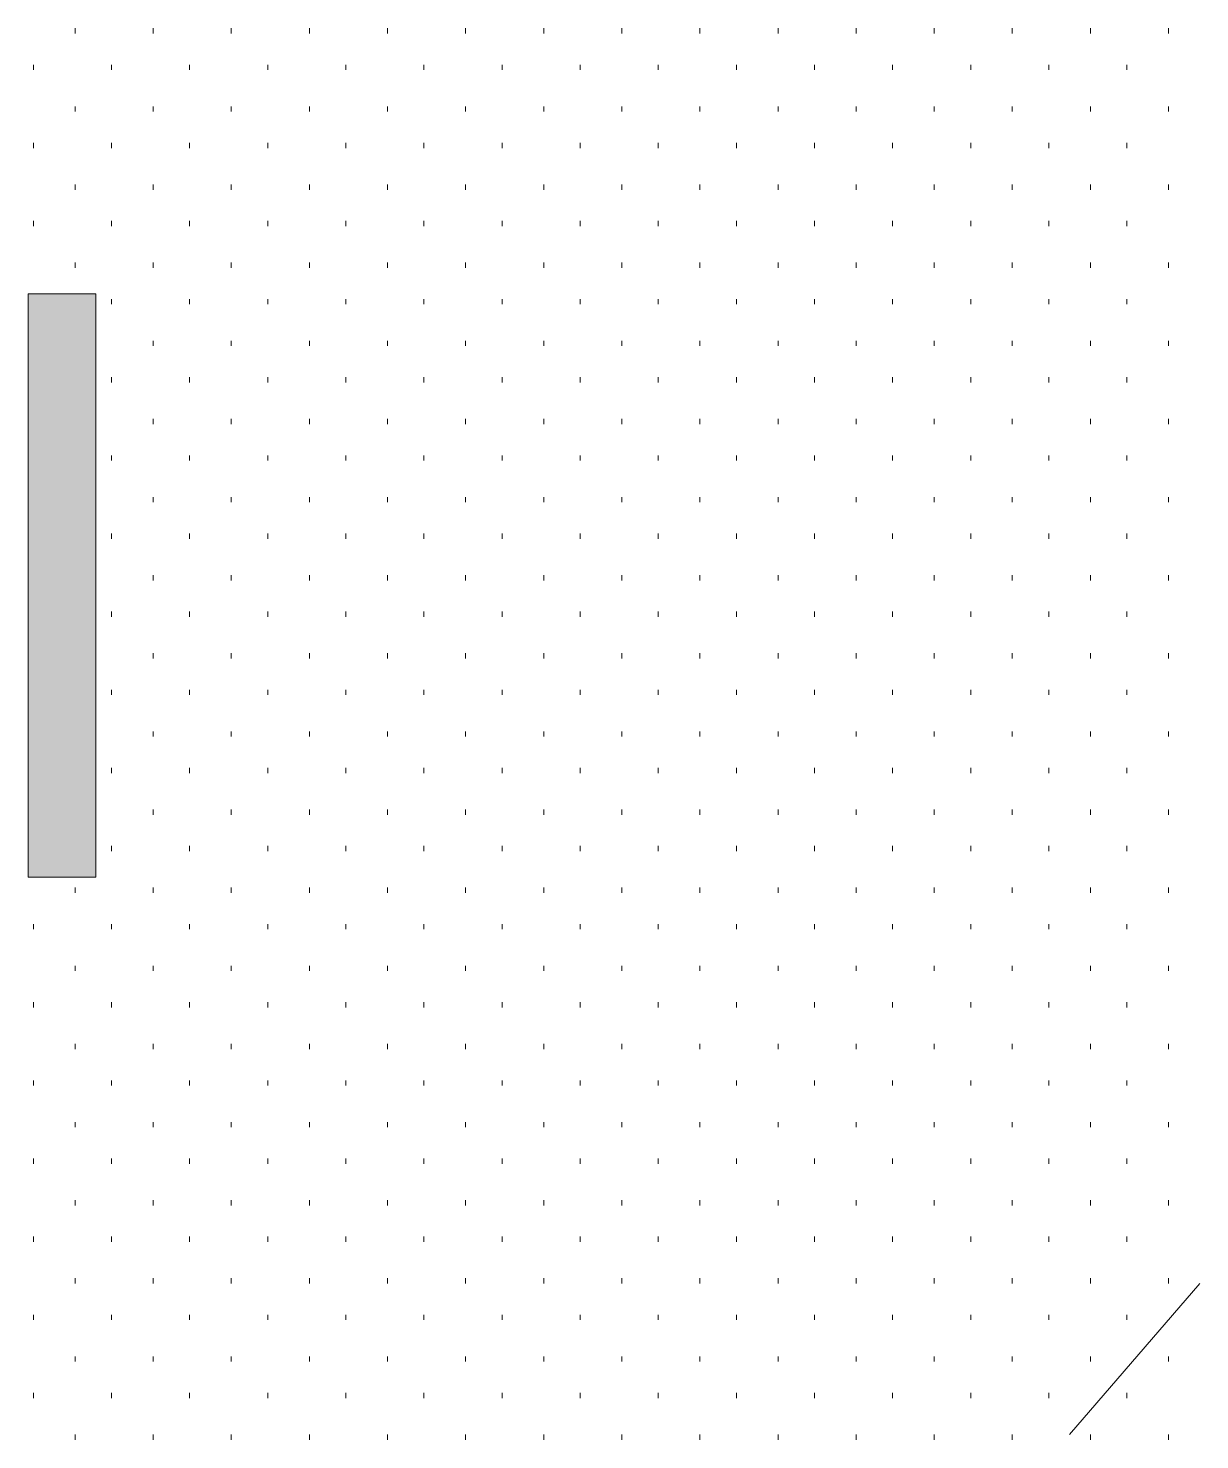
# Model space of a CAD drawing. Header units: inches. Extents: x -6061 to 13621, y -296 to 7483.
# Drawn here: x -5271.65 to -5253.63, y 69.01 to 90.71 of the extents above; entities that cross this region are included whole.
import ezdxf
from ezdxf.xclip import XClip

# ---------------------------------------------------------------- set-up
doc = ezdxf.new("R2010")
doc.units = ezdxf.units.IN
doc.header["$MEASUREMENT"] = 0
doc.header["$XCLIPFRAME"] = 0
doc.layers.get('0').update_dxf_attribs({"linetype": 'CONTINUOUS'})

# ---------------------------------------------------------------- blocks, each defined once
blk = doc.blocks.new('MF84002_8')
at = {"true_color": 0xffffff}
blk.add_hatch(color=7, dxfattribs=at).paths.add_polyline_path([(416.475, 182.076), (435.525, 182.076), (435.525, 225.171), (416.475, 225.171)])

msp = doc.modelspace()

# ---------------------------------------------------------------- linework, layer by layer
at = {"color": 7, "linetype": 'Continuous', "lineweight": 9, "true_color": 0xffffff}
for p, q in [((-5270.92583, 90.63122), (-5270.92583, 90.71131)), ((-5269.72447, 90.63122), (-5269.72447, 90.71131)), ((-5268.52311, 90.63122), (-5268.52311, 90.71131)), ((-5267.32176, 90.63122), (-5267.32176, 90.71131)), ((-5266.1204, 90.63122), (-5266.1204, 90.71131)), ((-5264.91904, 90.63122), (-5264.91904, 90.71131)), ((-5263.71768, 90.63122), (-5263.71768, 90.71131)), ((-5262.51633, 90.63122), (-5262.51633, 90.71131)), ((-5261.31497, 90.63122), (-5261.31497, 90.71131)), ((-5260.11361, 90.63122), (-5260.11361, 90.71131)), ((-5258.91225, 90.63122), (-5258.91225, 90.71131)), ((-5257.7109, 90.63122), (-5257.7109, 90.71131)), ((-5256.50954, 90.63122), (-5256.50954, 90.71131)), ((-5255.30818, 90.63122), (-5255.30818, 90.71131)), ((-5254.10682, 90.63122), (-5254.10682, 90.71131)), ((-5271.56655, 90.07059), (-5271.56655, 90.15068)), ((-5270.36519, 90.07059), (-5270.36519, 90.15068)), ((-5269.16384, 90.07059), (-5269.16384, 90.15068)), ((-5267.96248, 90.07059), (-5267.96248, 90.15068)), ((-5266.76112, 90.07059), (-5266.76112, 90.15068)), ((-5265.55976, 90.07059), (-5265.55976, 90.15068)), ((-5264.35841, 90.07059), (-5264.35841, 90.15068)), ((-5263.15705, 90.07059), (-5263.15705, 90.15068)), ((-5261.95569, 90.07059), (-5261.95569, 90.15068)), ((-5260.75433, 90.07059), (-5260.75433, 90.15068)), ((-5259.55298, 90.07059), (-5259.55298, 90.15068)), ((-5258.35162, 90.07059), (-5258.35162, 90.15068)), ((-5257.15026, 90.07059), (-5257.15026, 90.15068)), ((-5255.9489, 90.07059), (-5255.9489, 90.15068)), ((-5254.74755, 90.07059), (-5254.74755, 90.15068)), ((-5270.92583, 89.42986), (-5270.92583, 89.50995)), ((-5269.72447, 89.42986), (-5269.72447, 89.50995)), ((-5268.52311, 89.42986), (-5268.52311, 89.50995)), ((-5267.32176, 89.42986), (-5267.32176, 89.50995)), ((-5266.1204, 89.42986), (-5266.1204, 89.50995)), ((-5264.91904, 89.42986), (-5264.91904, 89.50995)), ((-5263.71768, 89.42986), (-5263.71768, 89.50995)), ((-5262.51633, 89.42986), (-5262.51633, 89.50995)), ((-5261.31497, 89.42986), (-5261.31497, 89.50995)), ((-5260.11361, 89.42986), (-5260.11361, 89.50995)), ((-5258.91225, 89.42986), (-5258.91225, 89.50995)), ((-5257.7109, 89.42986), (-5257.7109, 89.50995)), ((-5256.50954, 89.42986), (-5256.50954, 89.50995)), ((-5255.30818, 89.42986), (-5255.30818, 89.50995)), ((-5254.10682, 89.42986), (-5254.10682, 89.50995)), ((-5271.56655, 88.86923), (-5271.56655, 88.94932)), ((-5270.36519, 88.86923), (-5270.36519, 88.94932)), ((-5269.16384, 88.86923), (-5269.16384, 88.94932)), ((-5267.96248, 88.86923), (-5267.96248, 88.94932)), ((-5266.76112, 88.86923), (-5266.76112, 88.94932)), ((-5265.55976, 88.86923), (-5265.55976, 88.94932)), ((-5264.35841, 88.86923), (-5264.35841, 88.94932)), ((-5263.15705, 88.86923), (-5263.15705, 88.94932)), ((-5261.95569, 88.86923), (-5261.95569, 88.94932)), ((-5260.75433, 88.86923), (-5260.75433, 88.94932)), ((-5259.55298, 88.86923), (-5259.55298, 88.94932)), ((-5258.35162, 88.86923), (-5258.35162, 88.94932)), ((-5257.15026, 88.86923), (-5257.15026, 88.94932)), ((-5255.9489, 88.86923), (-5255.9489, 88.94932)), ((-5254.74755, 88.86923), (-5254.74755, 88.94932)), ((-5270.92583, 88.22851), (-5270.92583, 88.3086)), ((-5269.72447, 88.22851), (-5269.72447, 88.3086)), ((-5268.52311, 88.22851), (-5268.52311, 88.3086)), ((-5267.32176, 88.22851), (-5267.32176, 88.3086)), ((-5266.1204, 88.22851), (-5266.1204, 88.3086)), ((-5264.91904, 88.22851), (-5264.91904, 88.3086)), ((-5263.71768, 88.22851), (-5263.71768, 88.3086)), ((-5262.51633, 88.22851), (-5262.51633, 88.3086)), ((-5261.31497, 88.22851), (-5261.31497, 88.3086)), ((-5260.11361, 88.22851), (-5260.11361, 88.3086)), ((-5258.91225, 88.22851), (-5258.91225, 88.3086)), ((-5257.7109, 88.22851), (-5257.7109, 88.3086)), ((-5256.50954, 88.22851), (-5256.50954, 88.3086)), ((-5255.30818, 88.22851), (-5255.30818, 88.3086)), ((-5254.10682, 88.22851), (-5254.10682, 88.3086)), ((-5271.56655, 87.66787), (-5271.56655, 87.74796)), ((-5270.36519, 87.66787), (-5270.36519, 87.74796)), ((-5269.16384, 87.66787), (-5269.16384, 87.74796)), ((-5267.96248, 87.66787), (-5267.96248, 87.74796)), ((-5266.76112, 87.66787), (-5266.76112, 87.74796)), ((-5265.55976, 87.66787), (-5265.55976, 87.74796)), ((-5264.35841, 87.66787), (-5264.35841, 87.74796)), ((-5263.15705, 87.66787), (-5263.15705, 87.74796)), ((-5261.95569, 87.66787), (-5261.95569, 87.74796)), ((-5260.75433, 87.66787), (-5260.75433, 87.74796)), ((-5259.55298, 87.66787), (-5259.55298, 87.74796)), ((-5258.35162, 87.66787), (-5258.35162, 87.74796)), ((-5257.15026, 87.66787), (-5257.15026, 87.74796)), ((-5255.9489, 87.66787), (-5255.9489, 87.74796)), ((-5254.74755, 87.66787), (-5254.74755, 87.74796)), ((-5270.92583, 87.02715), (-5270.92583, 87.10724)), ((-5269.72447, 87.02715), (-5269.72447, 87.10724)), ((-5268.52311, 87.02715), (-5268.52311, 87.10724)), ((-5267.32176, 87.02715), (-5267.32176, 87.10724)), ((-5266.1204, 87.02715), (-5266.1204, 87.10724)), ((-5264.91904, 87.02715), (-5264.91904, 87.10724)), ((-5263.71768, 87.02715), (-5263.71768, 87.10724)), ((-5262.51633, 87.02715), (-5262.51633, 87.10724)), ((-5261.31497, 87.02715), (-5261.31497, 87.10724)), ((-5260.11361, 87.02715), (-5260.11361, 87.10724)), ((-5258.91225, 87.02715), (-5258.91225, 87.10724)), ((-5257.7109, 87.02715), (-5257.7109, 87.10724)), ((-5256.50954, 87.02715), (-5256.50954, 87.10724)), ((-5255.30818, 87.02715), (-5255.30818, 87.10724)), ((-5254.10682, 87.02715), (-5254.10682, 87.10724)), ((-5270.36519, 86.46652), (-5270.36519, 86.54661)), ((-5269.16384, 86.46652), (-5269.16384, 86.54661)), ((-5267.96248, 86.46652), (-5267.96248, 86.54661)), ((-5266.76112, 86.46652), (-5266.76112, 86.54661)), ((-5265.55976, 86.46652), (-5265.55976, 86.54661)), ((-5264.35841, 86.46652), (-5264.35841, 86.54661)), ((-5263.15705, 86.46652), (-5263.15705, 86.54661)), ((-5261.95569, 86.46652), (-5261.95569, 86.54661)), ((-5260.75433, 86.46652), (-5260.75433, 86.54661)), ((-5259.55298, 86.46652), (-5259.55298, 86.54661)), ((-5258.35162, 86.46652), (-5258.35162, 86.54661)), ((-5257.15026, 86.46652), (-5257.15026, 86.54661)), ((-5255.9489, 86.46652), (-5255.9489, 86.54661)), ((-5254.74755, 86.46652), (-5254.74755, 86.54661)), ((-5269.72447, 85.82579), (-5269.72447, 85.90588)), ((-5268.52311, 85.82579), (-5268.52311, 85.90588)), ((-5267.32176, 85.82579), (-5267.32176, 85.90588)), ((-5266.1204, 85.82579), (-5266.1204, 85.90588)), ((-5264.91904, 85.82579), (-5264.91904, 85.90588)), ((-5263.71768, 85.82579), (-5263.71768, 85.90588)), ((-5262.51633, 85.82579), (-5262.51633, 85.90588)), ((-5261.31497, 85.82579), (-5261.31497, 85.90588)), ((-5260.11361, 85.82579), (-5260.11361, 85.90588)), ((-5258.91225, 85.82579), (-5258.91225, 85.90588)), ((-5257.7109, 85.82579), (-5257.7109, 85.90588)), ((-5256.50954, 85.82579), (-5256.50954, 85.90588)), ((-5255.30818, 85.82579), (-5255.30818, 85.90588)), ((-5254.10682, 85.82579), (-5254.10682, 85.90588)), ((-5270.36519, 85.26516), (-5270.36519, 85.34525)), ((-5269.16384, 85.26516), (-5269.16384, 85.34525)), ((-5267.96248, 85.26516), (-5267.96248, 85.34525)), ((-5266.76112, 85.26516), (-5266.76112, 85.34525)), ((-5265.55976, 85.26516), (-5265.55976, 85.34525)), ((-5264.35841, 85.26516), (-5264.35841, 85.34525)), ((-5263.15705, 85.26516), (-5263.15705, 85.34525)), ((-5261.95569, 85.26516), (-5261.95569, 85.34525)), ((-5260.75433, 85.26516), (-5260.75433, 85.34525)), ((-5259.55298, 85.26516), (-5259.55298, 85.34525)), ((-5258.35162, 85.26516), (-5258.35162, 85.34525)), ((-5257.15026, 85.26516), (-5257.15026, 85.34525)), ((-5255.9489, 85.26516), (-5255.9489, 85.34525)), ((-5254.74755, 85.26516), (-5254.74755, 85.34525)), ((-5269.72447, 84.62443), (-5269.72447, 84.70452)), ((-5268.52311, 84.62443), (-5268.52311, 84.70452)), ((-5267.32176, 84.62443), (-5267.32176, 84.70452)), ((-5266.1204, 84.62443), (-5266.1204, 84.70452)), ((-5264.91904, 84.62443), (-5264.91904, 84.70452)), ((-5263.71768, 84.62443), (-5263.71768, 84.70452)), ((-5262.51633, 84.62443), (-5262.51633, 84.70452)), ((-5261.31497, 84.62443), (-5261.31497, 84.70452)), ((-5260.11361, 84.62443), (-5260.11361, 84.70452)), ((-5258.91225, 84.62443), (-5258.91225, 84.70452)), ((-5257.7109, 84.62443), (-5257.7109, 84.70452)), ((-5256.50954, 84.62443), (-5256.50954, 84.70452)), ((-5255.30818, 84.62443), (-5255.30818, 84.70452)), ((-5254.10682, 84.62443), (-5254.10682, 84.70452)), ((-5270.36519, 84.0638), (-5270.36519, 84.14389)), ((-5269.16384, 84.0638), (-5269.16384, 84.14389)), ((-5267.96248, 84.0638), (-5267.96248, 84.14389)), ((-5266.76112, 84.0638), (-5266.76112, 84.14389)), ((-5265.55976, 84.0638), (-5265.55976, 84.14389)), ((-5264.35841, 84.0638), (-5264.35841, 84.14389)), ((-5263.15705, 84.0638), (-5263.15705, 84.14389)), ((-5261.95569, 84.0638), (-5261.95569, 84.14389)), ((-5260.75433, 84.0638), (-5260.75433, 84.14389)), ((-5259.55298, 84.0638), (-5259.55298, 84.14389)), ((-5258.35162, 84.0638), (-5258.35162, 84.14389)), ((-5257.15026, 84.0638), (-5257.15026, 84.14389)), ((-5255.9489, 84.0638), (-5255.9489, 84.14389)), ((-5254.74755, 84.0638), (-5254.74755, 84.14389)), ((-5269.72447, 83.42308), (-5269.72447, 83.50317)), ((-5268.52311, 83.42308), (-5268.52311, 83.50317)), ((-5267.32176, 83.42308), (-5267.32176, 83.50317)), ((-5266.1204, 83.42308), (-5266.1204, 83.50317)), ((-5264.91904, 83.42308), (-5264.91904, 83.50317)), ((-5263.71768, 83.42308), (-5263.71768, 83.50317)), ((-5262.51633, 83.42308), (-5262.51633, 83.50317)), ((-5261.31497, 83.42308), (-5261.31497, 83.50317)), ((-5260.11361, 83.42308), (-5260.11361, 83.50317)), ((-5258.91225, 83.42308), (-5258.91225, 83.50317)), ((-5257.7109, 83.42308), (-5257.7109, 83.50317)), ((-5256.50954, 83.42308), (-5256.50954, 83.50317)), ((-5255.30818, 83.42308), (-5255.30818, 83.50317)), ((-5254.10682, 83.42308), (-5254.10682, 83.50317)), ((-5270.36519, 82.86244), (-5270.36519, 82.94253)), ((-5269.16384, 82.86244), (-5269.16384, 82.94253)), ((-5267.96248, 82.86244), (-5267.96248, 82.94253)), ((-5266.76112, 82.86244), (-5266.76112, 82.94253)), ((-5265.55976, 82.86244), (-5265.55976, 82.94253)), ((-5264.35841, 82.86244), (-5264.35841, 82.94253)), ((-5263.15705, 82.86244), (-5263.15705, 82.94253)), ((-5261.95569, 82.86244), (-5261.95569, 82.94253)), ((-5260.75433, 82.86244), (-5260.75433, 82.94253)), ((-5259.55298, 82.86244), (-5259.55298, 82.94253)), ((-5258.35162, 82.86244), (-5258.35162, 82.94253)), ((-5257.15026, 82.86244), (-5257.15026, 82.94253)), ((-5255.9489, 82.86244), (-5255.9489, 82.94253)), ((-5254.74755, 82.86244), (-5254.74755, 82.94253)), ((-5269.72447, 82.22172), (-5269.72447, 82.30181)), ((-5268.52311, 82.22172), (-5268.52311, 82.30181)), ((-5267.32176, 82.22172), (-5267.32176, 82.30181)), ((-5266.1204, 82.22172), (-5266.1204, 82.30181)), ((-5264.91904, 82.22172), (-5264.91904, 82.30181)), ((-5263.71768, 82.22172), (-5263.71768, 82.30181)), ((-5262.51633, 82.22172), (-5262.51633, 82.30181)), ((-5261.31497, 82.22172), (-5261.31497, 82.30181)), ((-5260.11361, 82.22172), (-5260.11361, 82.30181)), ((-5258.91225, 82.22172), (-5258.91225, 82.30181)), ((-5257.7109, 82.22172), (-5257.7109, 82.30181)), ((-5256.50954, 82.22172), (-5256.50954, 82.30181)), ((-5255.30818, 82.22172), (-5255.30818, 82.30181)), ((-5254.10682, 82.22172), (-5254.10682, 82.30181)), ((-5270.36519, 81.66109), (-5270.36519, 81.74118)), ((-5269.16384, 81.66109), (-5269.16384, 81.74118)), ((-5267.96248, 81.66109), (-5267.96248, 81.74118)), ((-5266.76112, 81.66109), (-5266.76112, 81.74118)), ((-5265.55976, 81.66109), (-5265.55976, 81.74118)), ((-5264.35841, 81.66109), (-5264.35841, 81.74118)), ((-5263.15705, 81.66109), (-5263.15705, 81.74118)), ((-5261.95569, 81.66109), (-5261.95569, 81.74118)), ((-5260.75433, 81.66109), (-5260.75433, 81.74118)), ((-5259.55298, 81.66109), (-5259.55298, 81.74118)), ((-5258.35162, 81.66109), (-5258.35162, 81.74118)), ((-5257.15026, 81.66109), (-5257.15026, 81.74118)), ((-5255.9489, 81.66109), (-5255.9489, 81.74118)), ((-5254.74755, 81.66109), (-5254.74755, 81.74118)), ((-5269.72447, 81.02036), (-5269.72447, 81.10045)), ((-5268.52311, 81.02036), (-5268.52311, 81.10045)), ((-5267.32176, 81.02036), (-5267.32176, 81.10045)), ((-5266.1204, 81.02036), (-5266.1204, 81.10045)), ((-5264.91904, 81.02036), (-5264.91904, 81.10045)), ((-5263.71768, 81.02036), (-5263.71768, 81.10045)), ((-5262.51633, 81.02036), (-5262.51633, 81.10045)), ((-5261.31497, 81.02036), (-5261.31497, 81.10045)), ((-5260.11361, 81.02036), (-5260.11361, 81.10045)), ((-5258.91225, 81.02036), (-5258.91225, 81.10045)), ((-5257.7109, 81.02036), (-5257.7109, 81.10045)), ((-5256.50954, 81.02036), (-5256.50954, 81.10045)), ((-5255.30818, 81.02036), (-5255.30818, 81.10045)), ((-5254.10682, 81.02036), (-5254.10682, 81.10045)), ((-5270.36519, 80.45973), (-5270.36519, 80.53982)), ((-5269.16384, 80.45973), (-5269.16384, 80.53982)), ((-5267.96248, 80.45973), (-5267.96248, 80.53982)), ((-5266.76112, 80.45973), (-5266.76112, 80.53982)), ((-5265.55976, 80.45973), (-5265.55976, 80.53982)), ((-5264.35841, 80.45973), (-5264.35841, 80.53982)), ((-5263.15705, 80.45973), (-5263.15705, 80.53982)), ((-5261.95569, 80.45973), (-5261.95569, 80.53982)), ((-5260.75433, 80.45973), (-5260.75433, 80.53982)), ((-5259.55298, 80.45973), (-5259.55298, 80.53982)), ((-5258.35162, 80.45973), (-5258.35162, 80.53982)), ((-5257.15026, 80.45973), (-5257.15026, 80.53982)), ((-5255.9489, 80.45973), (-5255.9489, 80.53982)), ((-5254.74755, 80.45973), (-5254.74755, 80.53982)), ((-5269.72447, 79.819), (-5269.72447, 79.89909)), ((-5268.52311, 79.819), (-5268.52311, 79.89909)), ((-5267.32176, 79.819), (-5267.32176, 79.89909)), ((-5266.1204, 79.819), (-5266.1204, 79.89909)), ((-5264.91904, 79.819), (-5264.91904, 79.89909)), ((-5263.71768, 79.819), (-5263.71768, 79.89909)), ((-5262.51633, 79.819), (-5262.51633, 79.89909)), ((-5261.31497, 79.819), (-5261.31497, 79.89909)), ((-5260.11361, 79.819), (-5260.11361, 79.89909)), ((-5258.91225, 79.819), (-5258.91225, 79.89909)), ((-5257.7109, 79.819), (-5257.7109, 79.89909)), ((-5256.50954, 79.819), (-5256.50954, 79.89909)), ((-5255.30818, 79.819), (-5255.30818, 79.89909)), ((-5254.10682, 79.819), (-5254.10682, 79.89909)), ((-5270.36519, 79.25837), (-5270.36519, 79.33846)), ((-5269.16384, 79.25837), (-5269.16384, 79.33846)), ((-5267.96248, 79.25837), (-5267.96248, 79.33846)), ((-5266.76112, 79.25837), (-5266.76112, 79.33846)), ((-5265.55976, 79.25837), (-5265.55976, 79.33846)), ((-5264.35841, 79.25837), (-5264.35841, 79.33846)), ((-5263.15705, 79.25837), (-5263.15705, 79.33846)), ((-5261.95569, 79.25837), (-5261.95569, 79.33846)), ((-5260.75433, 79.25837), (-5260.75433, 79.33846)), ((-5259.55298, 79.25837), (-5259.55298, 79.33846)), ((-5258.35162, 79.25837), (-5258.35162, 79.33846)), ((-5257.15026, 79.25837), (-5257.15026, 79.33846)), ((-5255.9489, 79.25837), (-5255.9489, 79.33846)), ((-5254.74755, 79.25837), (-5254.74755, 79.33846)), ((-5269.72447, 78.61765), (-5269.72447, 78.69774)), ((-5268.52311, 78.61765), (-5268.52311, 78.69774)), ((-5267.32176, 78.61765), (-5267.32176, 78.69774)), ((-5266.1204, 78.61765), (-5266.1204, 78.69774)), ((-5264.91904, 78.61765), (-5264.91904, 78.69774)), ((-5263.71768, 78.61765), (-5263.71768, 78.69774)), ((-5262.51633, 78.61765), (-5262.51633, 78.69774)), ((-5261.31497, 78.61765), (-5261.31497, 78.69774)), ((-5260.11361, 78.61765), (-5260.11361, 78.69774)), ((-5258.91225, 78.61765), (-5258.91225, 78.69774)), ((-5257.7109, 78.61765), (-5257.7109, 78.69774)), ((-5256.50954, 78.61765), (-5256.50954, 78.69774)), ((-5255.30818, 78.61765), (-5255.30818, 78.69774)), ((-5254.10682, 78.61765), (-5254.10682, 78.69774)), ((-5270.36519, 78.05701), (-5270.36519, 78.1371)), ((-5269.16384, 78.05701), (-5269.16384, 78.1371)), ((-5267.96248, 78.05701), (-5267.96248, 78.1371)), ((-5266.76112, 78.05701), (-5266.76112, 78.1371)), ((-5265.55976, 78.05701), (-5265.55976, 78.1371)), ((-5264.35841, 78.05701), (-5264.35841, 78.1371)), ((-5263.15705, 78.05701), (-5263.15705, 78.1371)), ((-5261.95569, 78.05701), (-5261.95569, 78.1371)), ((-5260.75433, 78.05701), (-5260.75433, 78.1371)), ((-5259.55298, 78.05701), (-5259.55298, 78.1371)), ((-5258.35162, 78.05701), (-5258.35162, 78.1371)), ((-5257.15026, 78.05701), (-5257.15026, 78.1371)), ((-5255.9489, 78.05701), (-5255.9489, 78.1371)), ((-5254.74755, 78.05701), (-5254.74755, 78.1371)), ((-5270.92583, 77.41629), (-5270.92583, 77.49638)), ((-5269.72447, 77.41629), (-5269.72447, 77.49638)), ((-5268.52311, 77.41629), (-5268.52311, 77.49638)), ((-5267.32176, 77.41629), (-5267.32176, 77.49638)), ((-5266.1204, 77.41629), (-5266.1204, 77.49638)), ((-5264.91904, 77.41629), (-5264.91904, 77.49638)), ((-5263.71768, 77.41629), (-5263.71768, 77.49638)), ((-5262.51633, 77.41629), (-5262.51633, 77.49638)), ((-5261.31497, 77.41629), (-5261.31497, 77.49638)), ((-5260.11361, 77.41629), (-5260.11361, 77.49638)), ((-5258.91225, 77.41629), (-5258.91225, 77.49638)), ((-5257.7109, 77.41629), (-5257.7109, 77.49638)), ((-5256.50954, 77.41629), (-5256.50954, 77.49638)), ((-5255.30818, 77.41629), (-5255.30818, 77.49638)), ((-5254.10682, 77.41629), (-5254.10682, 77.49638)), ((-5271.56655, 76.85566), (-5271.56655, 76.93575)), ((-5270.36519, 76.85566), (-5270.36519, 76.93575)), ((-5269.16384, 76.85566), (-5269.16384, 76.93575)), ((-5267.96248, 76.85566), (-5267.96248, 76.93575)), ((-5266.76112, 76.85566), (-5266.76112, 76.93575)), ((-5265.55976, 76.85566), (-5265.55976, 76.93575)), ((-5264.35841, 76.85566), (-5264.35841, 76.93575)), ((-5263.15705, 76.85566), (-5263.15705, 76.93575)), ((-5261.95569, 76.85566), (-5261.95569, 76.93575)), ((-5260.75433, 76.85566), (-5260.75433, 76.93575)), ((-5259.55298, 76.85566), (-5259.55298, 76.93575)), ((-5258.35162, 76.85566), (-5258.35162, 76.93575)), ((-5257.15026, 76.85566), (-5257.15026, 76.93575)), ((-5255.9489, 76.85566), (-5255.9489, 76.93575)), ((-5254.74755, 76.85566), (-5254.74755, 76.93575)), ((-5270.92583, 76.21493), (-5270.92583, 76.29502)), ((-5269.72447, 76.21493), (-5269.72447, 76.29502)), ((-5268.52311, 76.21493), (-5268.52311, 76.29502)), ((-5267.32176, 76.21493), (-5267.32176, 76.29502)), ((-5266.1204, 76.21493), (-5266.1204, 76.29502)), ((-5264.91904, 76.21493), (-5264.91904, 76.29502)), ((-5263.71768, 76.21493), (-5263.71768, 76.29502)), ((-5262.51633, 76.21493), (-5262.51633, 76.29502)), ((-5261.31497, 76.21493), (-5261.31497, 76.29502)), ((-5260.11361, 76.21493), (-5260.11361, 76.29502)), ((-5258.91225, 76.21493), (-5258.91225, 76.29502)), ((-5257.7109, 76.21493), (-5257.7109, 76.29502)), ((-5256.50954, 76.21493), (-5256.50954, 76.29502)), ((-5255.30818, 76.21493), (-5255.30818, 76.29502)), ((-5254.10682, 76.21493), (-5254.10682, 76.29502)), ((-5271.56655, 75.6543), (-5271.56655, 75.73439)), ((-5270.36519, 75.6543), (-5270.36519, 75.73439)), ((-5269.16384, 75.6543), (-5269.16384, 75.73439)), ((-5267.96248, 75.6543), (-5267.96248, 75.73439)), ((-5266.76112, 75.6543), (-5266.76112, 75.73439)), ((-5265.55976, 75.6543), (-5265.55976, 75.73439)), ((-5264.35841, 75.6543), (-5264.35841, 75.73439)), ((-5263.15705, 75.6543), (-5263.15705, 75.73439)), ((-5261.95569, 75.6543), (-5261.95569, 75.73439)), ((-5260.75433, 75.6543), (-5260.75433, 75.73439)), ((-5259.55298, 75.6543), (-5259.55298, 75.73439)), ((-5258.35162, 75.6543), (-5258.35162, 75.73439)), ((-5257.15026, 75.6543), (-5257.15026, 75.73439)), ((-5255.9489, 75.6543), (-5255.9489, 75.73439)), ((-5254.74755, 75.6543), (-5254.74755, 75.73439)), ((-5270.92583, 75.01357), (-5270.92583, 75.09366)), ((-5269.72447, 75.01357), (-5269.72447, 75.09366)), ((-5268.52311, 75.01357), (-5268.52311, 75.09366)), ((-5267.32176, 75.01357), (-5267.32176, 75.09366)), ((-5266.1204, 75.01357), (-5266.1204, 75.09366)), ((-5264.91904, 75.01357), (-5264.91904, 75.09366)), ((-5263.71768, 75.01357), (-5263.71768, 75.09366)), ((-5262.51633, 75.01357), (-5262.51633, 75.09366)), ((-5261.31497, 75.01357), (-5261.31497, 75.09366)), ((-5260.11361, 75.01357), (-5260.11361, 75.09366)), ((-5258.91225, 75.01357), (-5258.91225, 75.09366)), ((-5257.7109, 75.01357), (-5257.7109, 75.09366)), ((-5256.50954, 75.01357), (-5256.50954, 75.09366)), ((-5255.30818, 75.01357), (-5255.30818, 75.09366)), ((-5254.10682, 75.01357), (-5254.10682, 75.09366)), ((-5271.56655, 74.45294), (-5271.56655, 74.53303)), ((-5270.36519, 74.45294), (-5270.36519, 74.53303)), ((-5269.16384, 74.45294), (-5269.16384, 74.53303)), ((-5267.96248, 74.45294), (-5267.96248, 74.53303)), ((-5266.76112, 74.45294), (-5266.76112, 74.53303)), ((-5265.55976, 74.45294), (-5265.55976, 74.53303)), ((-5264.35841, 74.45294), (-5264.35841, 74.53303)), ((-5263.15705, 74.45294), (-5263.15705, 74.53303)), ((-5261.95569, 74.45294), (-5261.95569, 74.53303)), ((-5260.75433, 74.45294), (-5260.75433, 74.53303)), ((-5259.55298, 74.45294), (-5259.55298, 74.53303)), ((-5258.35162, 74.45294), (-5258.35162, 74.53303)), ((-5257.15026, 74.45294), (-5257.15026, 74.53303)), ((-5255.9489, 74.45294), (-5255.9489, 74.53303)), ((-5254.74755, 74.45294), (-5254.74755, 74.53303)), ((-5270.92583, 73.81222), (-5270.92583, 73.89231)), ((-5269.72447, 73.81222), (-5269.72447, 73.89231)), ((-5268.52311, 73.81222), (-5268.52311, 73.89231)), ((-5267.32176, 73.81222), (-5267.32176, 73.89231)), ((-5266.1204, 73.81222), (-5266.1204, 73.89231)), ((-5264.91904, 73.81222), (-5264.91904, 73.89231)), ((-5263.71768, 73.81222), (-5263.71768, 73.89231)), ((-5262.51633, 73.81222), (-5262.51633, 73.89231)), ((-5261.31497, 73.81222), (-5261.31497, 73.89231)), ((-5260.11361, 73.81222), (-5260.11361, 73.89231)), ((-5258.91225, 73.81222), (-5258.91225, 73.89231)), ((-5257.7109, 73.81222), (-5257.7109, 73.89231)), ((-5256.50954, 73.81222), (-5256.50954, 73.89231)), ((-5255.30818, 73.81222), (-5255.30818, 73.89231)), ((-5254.10682, 73.81222), (-5254.10682, 73.89231)), ((-5271.56655, 73.25158), (-5271.56655, 73.33167)), ((-5270.36519, 73.25158), (-5270.36519, 73.33167)), ((-5269.16384, 73.25158), (-5269.16384, 73.33167)), ((-5267.96248, 73.25158), (-5267.96248, 73.33167)), ((-5266.76112, 73.25158), (-5266.76112, 73.33167)), ((-5265.55976, 73.25158), (-5265.55976, 73.33167)), ((-5264.35841, 73.25158), (-5264.35841, 73.33167)), ((-5263.15705, 73.25158), (-5263.15705, 73.33167)), ((-5261.95569, 73.25158), (-5261.95569, 73.33167)), ((-5260.75433, 73.25158), (-5260.75433, 73.33167)), ((-5259.55298, 73.25158), (-5259.55298, 73.33167)), ((-5258.35162, 73.25158), (-5258.35162, 73.33167)), ((-5257.15026, 73.25158), (-5257.15026, 73.33167)), ((-5255.9489, 73.25158), (-5255.9489, 73.33167)), ((-5254.74755, 73.25158), (-5254.74755, 73.33167)), ((-5270.92583, 72.61086), (-5270.92583, 72.69095)), ((-5269.72447, 72.61086), (-5269.72447, 72.69095)), ((-5268.52311, 72.61086), (-5268.52311, 72.69095)), ((-5267.32176, 72.61086), (-5267.32176, 72.69095)), ((-5266.1204, 72.61086), (-5266.1204, 72.69095)), ((-5264.91904, 72.61086), (-5264.91904, 72.69095)), ((-5263.71768, 72.61086), (-5263.71768, 72.69095)), ((-5262.51633, 72.61086), (-5262.51633, 72.69095)), ((-5261.31497, 72.61086), (-5261.31497, 72.69095)), ((-5260.11361, 72.61086), (-5260.11361, 72.69095)), ((-5258.91225, 72.61086), (-5258.91225, 72.69095)), ((-5257.7109, 72.61086), (-5257.7109, 72.69095)), ((-5256.50954, 72.61086), (-5256.50954, 72.69095)), ((-5255.30818, 72.61086), (-5255.30818, 72.69095)), ((-5254.10682, 72.61086), (-5254.10682, 72.69095)), ((-5271.56655, 72.05023), (-5271.56655, 72.13032)), ((-5270.36519, 72.05023), (-5270.36519, 72.13032)), ((-5269.16384, 72.05023), (-5269.16384, 72.13032)), ((-5267.96248, 72.05023), (-5267.96248, 72.13032)), ((-5266.76112, 72.05023), (-5266.76112, 72.13032)), ((-5265.55976, 72.05023), (-5265.55976, 72.13032)), ((-5264.35841, 72.05023), (-5264.35841, 72.13032)), ((-5263.15705, 72.05023), (-5263.15705, 72.13032)), ((-5261.95569, 72.05023), (-5261.95569, 72.13032)), ((-5260.75433, 72.05023), (-5260.75433, 72.13032)), ((-5259.55298, 72.05023), (-5259.55298, 72.13032)), ((-5258.35162, 72.05023), (-5258.35162, 72.13032)), ((-5257.15026, 72.05023), (-5257.15026, 72.13032)), ((-5255.9489, 72.05023), (-5255.9489, 72.13032)), ((-5254.74755, 72.05023), (-5254.74755, 72.13032)), ((-5270.92583, 71.4095), (-5270.92583, 71.48959)), ((-5269.72447, 71.4095), (-5269.72447, 71.48959)), ((-5268.52311, 71.4095), (-5268.52311, 71.48959)), ((-5267.32176, 71.4095), (-5267.32176, 71.48959)), ((-5266.1204, 71.4095), (-5266.1204, 71.48959)), ((-5264.91904, 71.4095), (-5264.91904, 71.48959)), ((-5263.71768, 71.4095), (-5263.71768, 71.48959)), ((-5262.51633, 71.4095), (-5262.51633, 71.48959)), ((-5261.31497, 71.4095), (-5261.31497, 71.48959)), ((-5260.11361, 71.4095), (-5260.11361, 71.48959)), ((-5258.91225, 71.4095), (-5258.91225, 71.48959)), ((-5257.7109, 71.4095), (-5257.7109, 71.48959)), ((-5256.50954, 71.4095), (-5256.50954, 71.48959)), ((-5255.30818, 71.4095), (-5255.30818, 71.48959)), ((-5254.10682, 71.4095), (-5254.10682, 71.48959)), ((-5271.56655, 70.84887), (-5271.56655, 70.92896)), ((-5270.36519, 70.84887), (-5270.36519, 70.92896)), ((-5269.16384, 70.84887), (-5269.16384, 70.92896)), ((-5267.96248, 70.84887), (-5267.96248, 70.92896)), ((-5266.76112, 70.84887), (-5266.76112, 70.92896)), ((-5265.55976, 70.84887), (-5265.55976, 70.92896)), ((-5264.35841, 70.84887), (-5264.35841, 70.92896)), ((-5263.15705, 70.84887), (-5263.15705, 70.92896)), ((-5261.95569, 70.84887), (-5261.95569, 70.92896)), ((-5260.75433, 70.84887), (-5260.75433, 70.92896)), ((-5259.55298, 70.84887), (-5259.55298, 70.92896)), ((-5258.35162, 70.84887), (-5258.35162, 70.92896)), ((-5257.15026, 70.84887), (-5257.15026, 70.92896)), ((-5255.9489, 70.84887), (-5255.9489, 70.92896)), ((-5254.74755, 70.84887), (-5254.74755, 70.92896)), ((-5270.92583, 70.20814), (-5270.92583, 70.28824)), ((-5269.72447, 70.20814), (-5269.72447, 70.28824)), ((-5268.52311, 70.20814), (-5268.52311, 70.28824)), ((-5267.32176, 70.20814), (-5267.32176, 70.28824)), ((-5266.1204, 70.20814), (-5266.1204, 70.28824)), ((-5264.91904, 70.20814), (-5264.91904, 70.28824)), ((-5263.71768, 70.20814), (-5263.71768, 70.28824)), ((-5262.51633, 70.20814), (-5262.51633, 70.28824)), ((-5261.31497, 70.20814), (-5261.31497, 70.28824)), ((-5260.11361, 70.20814), (-5260.11361, 70.28824)), ((-5258.91225, 70.20814), (-5258.91225, 70.28824)), ((-5257.7109, 70.20814), (-5257.7109, 70.28824)), ((-5256.50954, 70.20814), (-5256.50954, 70.28824)), ((-5255.30818, 70.20814), (-5255.30818, 70.28824)), ((-5254.10682, 70.20814), (-5254.10682, 70.28824)), ((-5271.56655, 69.64751), (-5271.56655, 69.7276)), ((-5270.36519, 69.64751), (-5270.36519, 69.7276)), ((-5269.16384, 69.64751), (-5269.16384, 69.7276)), ((-5267.96248, 69.64751), (-5267.96248, 69.7276)), ((-5266.76112, 69.64751), (-5266.76112, 69.7276)), ((-5265.55976, 69.64751), (-5265.55976, 69.7276)), ((-5264.35841, 69.64751), (-5264.35841, 69.7276)), ((-5263.15705, 69.64751), (-5263.15705, 69.7276)), ((-5261.95569, 69.64751), (-5261.95569, 69.7276)), ((-5260.75433, 69.64751), (-5260.75433, 69.7276)), ((-5259.55298, 69.64751), (-5259.55298, 69.7276)), ((-5258.35162, 69.64751), (-5258.35162, 69.7276)), ((-5257.15026, 69.64751), (-5257.15026, 69.7276)), ((-5255.9489, 69.64751), (-5255.9489, 69.7276)), ((-5254.74755, 69.64751), (-5254.74755, 69.7276)), ((-5270.92583, 69.00679), (-5270.92583, 69.08688)), ((-5269.72447, 69.00679), (-5269.72447, 69.08688)), ((-5268.52311, 69.00679), (-5268.52311, 69.08688)), ((-5267.32176, 69.00679), (-5267.32176, 69.08688)), ((-5266.1204, 69.00679), (-5266.1204, 69.08688)), ((-5264.91904, 69.00679), (-5264.91904, 69.08688)), ((-5263.71768, 69.00679), (-5263.71768, 69.08688)), ((-5262.51633, 69.00679), (-5262.51633, 69.08688)), ((-5261.31497, 69.00679), (-5261.31497, 69.08688)), ((-5260.11361, 69.00679), (-5260.11361, 69.08688)), ((-5258.91225, 69.00679), (-5258.91225, 69.08688)), ((-5257.7109, 69.00679), (-5257.7109, 69.08688)), ((-5256.50954, 69.00679), (-5256.50954, 69.08688)), ((-5255.30818, 69.00679), (-5255.30818, 69.08688)), ((-5254.10682, 69.00679), (-5254.10682, 69.08688))]:
    msp.add_line(p, q, dxfattribs=at)
at = {"color": 7, "linetype": 'Continuous', "lineweight": 9, "true_color": 0x000007}
for p, q in [((-5270.60547, 86.6267), (-5271.64664, 86.6267)), ((-5271.64664, 86.6267), (-5271.64664, 77.65656)), ((-5271.64664, 77.65656), (-5271.64664, 86.6267)), ((-5271.64664, 86.6267), (-5270.60547, 86.6267)), ((-5270.60547, 77.65656), (-5270.60547, 86.6267)), ((-5270.60547, 86.6267), (-5270.60547, 77.65656)), ((-5271.64664, 77.65656), (-5270.60547, 77.65656)), ((-5270.60547, 77.65656), (-5271.64664, 77.65656)), ((-5255.62854, 69.08688), (-5253.62628, 71.4095))]:
    msp.add_line(p, q, dxfattribs=at)

# ---------------------------------------------------------------- block references
at = {"color": 7, "true_color": 0xffffff}
ref = msp.add_blockref('MF84002_8', (-6062.54031, -296.84661), dxfattribs=dict(at, xscale=1.8919015636469, yscale=1.8919015636469, zscale=1.8919015636469))
XClip(ref).set_block_clipping_path([(418.0416573227, 197.9506622421), (418.5919906437, 202.6919954695)])

doc.saveas('drawing.dxf')
